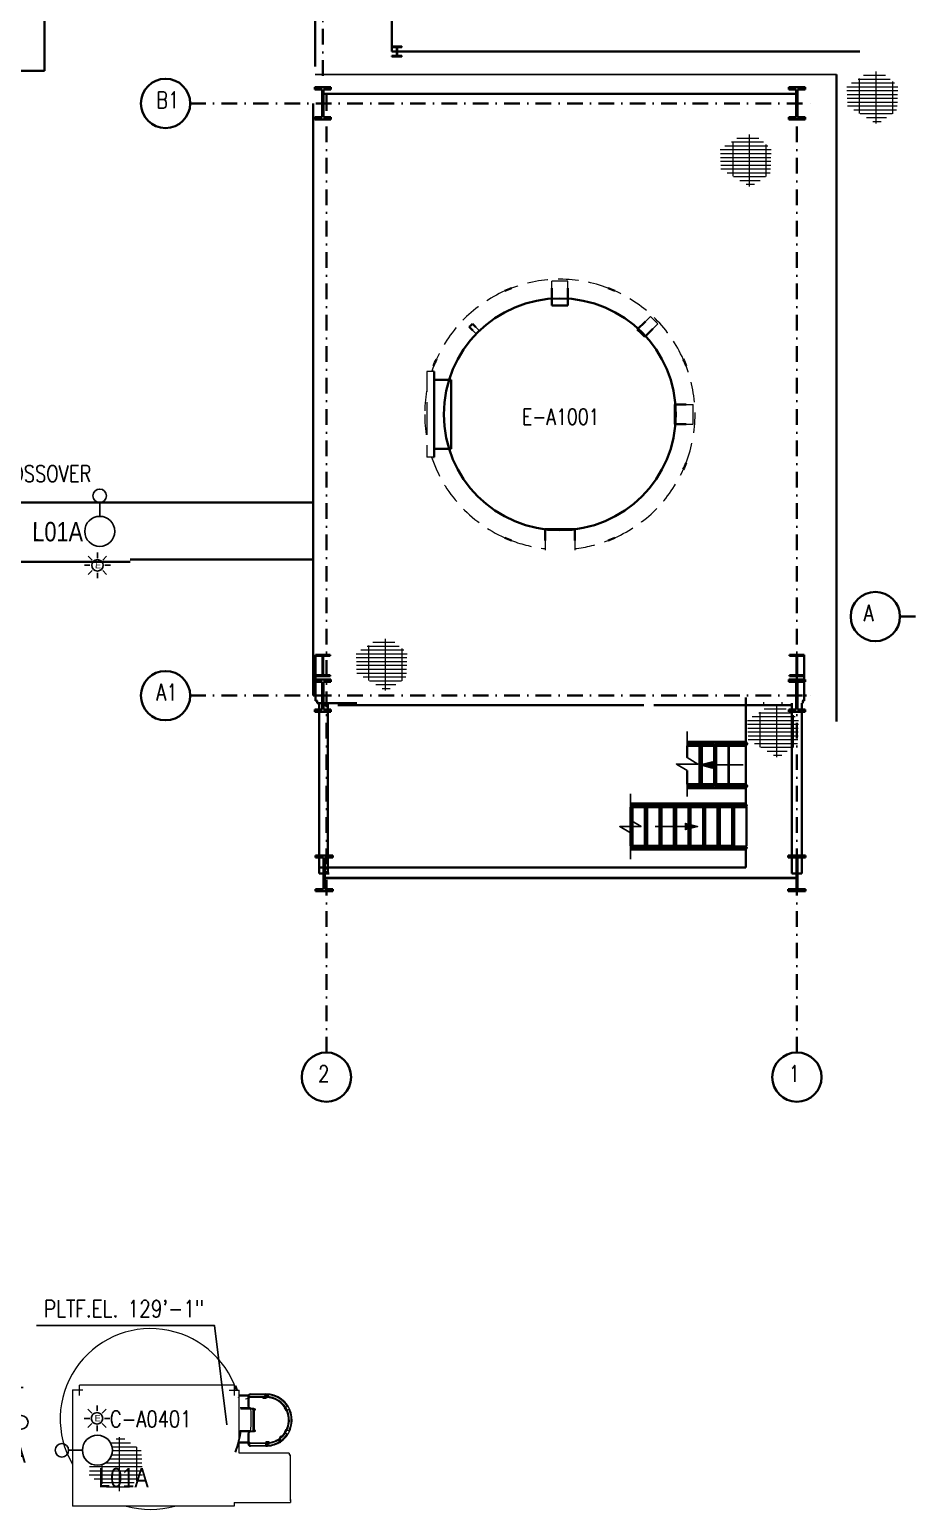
# Model space of a CAD drawing. Header units: inches. Extents: x 3135 to 9031, y -914 to 4011.
# Drawn here: x 6230 to 6917, y 1707 to 2862 of the extents above; entities that cross this region are included whole.
import ezdxf
from ezdxf.enums import TextEntityAlignment as Align

# ---------------------------------------------------------------- set-up
doc = ezdxf.new("R2010")
doc.units = ezdxf.units.IN
doc.header["$MEASUREMENT"] = 0
doc.linetypes.add('DASHDOT2', pattern=[12.700025, 6.350013, -3.175006, 0, -3.175006])
doc.linetypes.add('HIDDEN2', pattern=[0.1875, 0.125, -0.0625])
for name, color, linetype in [('Default', 7, 'Continuous'), ('E-LIGHTING', 41, 'Continuous'), ('TF_P_Equipment', 7, 'Continuous'), ('TF_P_Ladder', 7, 'Continuous'), ('TF_P_Stairs', 7, 'Continuous'), ('TF_P_Steel', 7, 'Continuous'), ('TF_S_GRATING', 7, 'Continuous')]:
    doc.layers.add(name, color=color, linetype=linetype)
doc.styles.add('Arial', font='arial.ttf')
doc.styles.add('ROMANS', font='romans.shx')

# ---------------------------------------------------------------- blocks, each defined once
blk = doc.blocks.new('TF_P_ELP_GRATING', base_point=(2.146, 13.23))
at = {"layer": 'TF_S_GRATING', "color": 8, "linetype": 'Continuous', "lineweight": 18}
for p, q in [((2.426, 13.377), (1.882, 13.377)), ((2.37, 13.425), (1.964, 13.425)), ((1.98, 13.435), (1.98, 12.994)), ((2.313, 13.474), (2.034, 13.474)), ((2.19, 13.523), (2.19, 12.866)), ((2.4, 13.399), (2.4, 12.99)), ((2.469, 13.328), (1.822, 13.328)), ((2.467, 13.279), (1.824, 13.279)), ((2.465, 13.23), (1.826, 13.23)), ((2.463, 13.182), (1.828, 13.182)), ((2.462, 13.133), (1.83, 13.133)), ((2.46, 13.084), (1.832, 13.084)), ((2.453, 13.035), (1.912, 13.035)), ((2.396, 12.987), (1.992, 12.987)), ((2.326, 12.938), (2.072, 12.938)), ((2.256, 12.889), (2.152, 12.889))]:
    blk.add_line(p, q, dxfattribs=at)
blk = doc.blocks.new('A$Cdd380a1b')
h = blk.add_hatch(color=8)
h.dxf.hatch_style = 1
h.paths.add_polyline_path([(-49.5012, -17.4284), (-49.5747, -17.4284), (-49.5012, -17.4471)])
h.paths.add_polyline_path([(-49.5012, -17.4097), (-49.5747, -17.4284), (-49.5012, -17.4284)])
h = blk.add_hatch(color=8)
h.dxf.hatch_style = 1
h.paths.add_polyline_path([(-49.6666, -17.8034), (-49.593, -17.8034), (-49.6666, -17.8221)])
h.paths.add_polyline_path([(-49.6666, -17.7847), (-49.593, -17.8034), (-49.6666, -17.8034)])
at = {"color": 8}
for points in [[(-51.9213, -13.22), (-48.7473, -13.22)], [(-49.6564, -17.2246), (-49.6564, -17.3837), (-49.5913, -17.423), (-49.6564, -17.423)], [(-49.6564, -17.6215), (-49.6564, -17.4624), (-49.7214, -17.423), (-49.6564, -17.423)], [(-49.3157, -17.4284), (-49.5747, -17.4284), (-49.5012, -17.4097), (-49.5012, -17.4284)], [(-49.3157, -17.4284), (-49.5747, -17.4284), (-49.5012, -17.4471), (-49.5012, -17.4284)], [(-50.0019, -17.6049), (-50.0019, -17.7641), (-49.9369, -17.8034), (-50.0019, -17.8034)], [(-50.0019, -18.0019), (-50.0019, -17.8427), (-50.0669, -17.8034), (-50.0019, -17.8034)], [(-49.852, -17.8034), (-49.593, -17.8034), (-49.6666, -17.7847), (-49.6666, -17.8034)], [(-49.852, -17.8034), (-49.593, -17.8034), (-49.6666, -17.8221), (-49.6666, -17.8034)]]:
    blk.add_lwpolyline(points, dxfattribs=at)
at = {"layer": 'Default', "color": 8, "linetype": 'Continuous', "lineweight": 35}
for centre in [(-52.8333, -13.3967), (-48.5101, -16.5239), (-52.8333, -17.006), (-51.8537, -19.3305), (-48.9878, -19.3305)]:
    blk.add_circle(centre, 0.15, dxfattribs=at)
at = {"layer": 'TF_P_Equipment', "color": 8, "linetype": 'HIDDEN2', "lineweight": 18}
for p, q in [((-50.4317, -14.4795), (-50.4796, -14.4795)), ((-50.4796, -14.5227), (-50.4796, -14.4795)), ((-50.3837, -14.4795), (-50.4317, -14.4795)), ((-50.3837, -14.5227), (-50.3837, -14.4795)), ((-49.9109, -14.7249), (-49.8803, -14.6944)), ((-49.8574, -14.7173), (-49.8803, -14.6944)), ((-50.962, -14.7799), (-50.9407, -14.8012)), ((-50.9433, -14.7613), (-50.9221, -14.7825)), ((-49.865, -14.7708), (-49.8345, -14.7403)), ((-49.8345, -14.7403), (-49.8574, -14.7173)), ((-51.2419, -15.0303), (-51.2419, -15.2916)), ((-51.2005, -15.0303), (-51.2419, -15.0303)), ((-49.6628, -15.2314), (-49.6196, -15.2314)), ((-49.6196, -15.2916), (-49.6196, -15.2314)), ((-51.2419, -15.2916), (-51.2419, -15.5528)), ((-49.6196, -15.3517), (-49.6196, -15.2916)), ((-49.6628, -15.3517), (-49.6196, -15.3517)), ((-51.2005, -15.5528), (-51.2419, -15.5528)), ((-50.5219, -16.0604), (-50.5219, -16.1187)), ((-50.3414, -16.0604), (-50.3414, -16.1187))]:
    blk.add_line(p, q, dxfattribs=at)
at = {"layer": 'TF_P_Equipment', "color": 8, "linetype": 'Continuous', "lineweight": 35}
for p, q in [((-50.4796, -14.6275), (-50.4796, -14.5227)), ((-50.3837, -14.6275), (-50.3837, -14.5227)), ((-50.4317, -14.6275), (-50.4796, -14.6275)), ((-50.3837, -14.6275), (-50.4317, -14.6275)), ((-50.974, -14.7492), (-50.9833, -14.7585)), ((-50.9833, -14.7585), (-50.962, -14.7799)), ((-50.9647, -14.7399), (-50.974, -14.7492)), ((-50.9647, -14.7399), (-50.9433, -14.7613)), ((-49.9601, -14.7742), (-49.9109, -14.7249)), ((-49.9372, -14.7971), (-49.9601, -14.7742)), ((-49.9142, -14.82), (-49.865, -14.7708)), ((-49.9142, -14.82), (-49.9372, -14.7971)), ((-51.1968, -15.0303), (-51.2005, -15.0303)), ((-51.1968, -15.0303), (-51.1968, -15.2916)), ((-51.0939, -15.081), (-51.1968, -15.081)), ((-51.0939, -15.081), (-51.0939, -15.2916)), ((-49.7323, -15.2916), (-49.7323, -15.2314)), ((-49.7323, -15.2314), (-49.6628, -15.2314)), ((-51.1968, -15.2916), (-51.1968, -15.5528)), ((-51.0939, -15.2916), (-51.0939, -15.5021)), ((-49.7323, -15.3517), (-49.7323, -15.2916)), ((-49.7323, -15.3517), (-49.6628, -15.3517)), ((-51.0939, -15.5021), (-51.1968, -15.5021)), ((-51.1968, -15.5528), (-51.2005, -15.5528)), ((-50.5219, -15.9909), (-50.5219, -16.0604)), ((-50.5219, -15.9909), (-50.4317, -15.9909)), ((-50.4317, -15.9909), (-50.3414, -15.9909)), ((-50.3414, -15.9909), (-50.3414, -16.0604))]:
    blk.add_line(p, q, dxfattribs=at)
at = {"layer": 'TF_P_Equipment', "color": 8, "linetype": 'ByBlock', "lineweight": 0}
for p, q in [((-52.4084, -21.2167), (-52.4038, -21.215)), ((-52.4038, -21.215), (-52.4084, -21.2167)), ((-52.3891, -21.284), (-52.3891, -21.2808)), ((-52.3891, -21.284), (-52.3891, -21.2808)), ((-52.3285, -21.2687), (-52.3871, -21.2687)), ((-52.3285, -21.2687), (-52.3871, -21.2687)), ((-52.3274, -21.2736), (-52.3859, -21.2736)), ((-52.3859, -21.2736), (-52.3274, -21.2736)), ((-52.378, -21.3439), (-52.3387, -21.3439)), ((-52.3387, -21.3439), (-52.3298, -21.3439)), ((-52.3298, -21.3439), (-52.3246, -21.3439)), ((-52.3246, -21.3439), (-52.3151, -21.3439)), ((-52.3891, -21.5477), (-52.3891, -21.5445)), ((-52.3891, -21.5477), (-52.3891, -21.5445)), ((-52.378, -21.4845), (-52.3387, -21.4845)), ((-52.3387, -21.4845), (-52.3151, -21.4845)), ((-52.4038, -21.6135), (-52.4084, -21.6118)), ((-52.4084, -21.6118), (-52.4038, -21.6135)), ((-52.3285, -21.5597), (-52.3871, -21.5597)), ((-52.3871, -21.5597), (-52.3285, -21.5597)), ((-52.3274, -21.5549), (-52.3859, -21.5549)), ((-52.3274, -21.5549), (-52.3859, -21.5549)), ((-52.3274, -21.5549), (-52.3859, -21.5549)), ((-52.3274, -21.5549), (-52.3859, -21.5549))]:
    blk.add_line(p, q, dxfattribs=at)
at = {"layer": 'TF_P_Equipment', "color": 8, "linetype": 'Continuous', "lineweight": 35}
blk.add_circle((-50.4317, -15.2916), 0.7068, dxfattribs=at)
at = {"layer": 'TF_P_Equipment', "color": 8, "linetype": 'HIDDEN2', "lineweight": 18}
for start, end in [(69.03406, 110.96594), (69.03406, 110.96594), (114.03892, 155.96108), (114.03892, 155.96108), (24.03892, 65.96108), (24.03892, 65.96108), (159.03349, 161.50044), (159.03349, 161.50044), (339.03286, 20.96714), (339.03286, 20.96714), (169.74278, 180), (169.74278, 180), (180, 190.25722), (180, 190.25722), (198.49959, 245.96108), (198.49959, 245.96108), (294.03892, 335.96108), (294.03892, 335.96108), (249.03295, 263.70837), (249.03295, 263.70837), (276.29163, 290.96705), (276.29163, 290.96705)]:
    blk.add_arc((-50.4317, -15.2916), 0.8234, start, end, dxfattribs=at)
at = {"layer": 'TF_P_Equipment', "color": 8, "linetype": 'Continuous', "lineweight": 35}
for start, end in [(110.96594, 114.03892), (110.96594, 114.03892), (65.96108, 69.03406), (65.96108, 69.03406), (155.96108, 159.03349), (155.96108, 159.03349), (20.96714, 24.03892), (20.96714, 24.03892), (335.96108, 339.03286), (335.96108, 339.03286), (245.96108, 249.03295), (245.96108, 249.03295), (290.96705, 294.03892), (290.96705, 294.03892)]:
    blk.add_arc((-50.4317, -15.2916), 0.8234, start, end, dxfattribs=at)
at = {"layer": 'TF_P_Equipment', "color": 8, "linetype": 'ByBlock', "lineweight": 0}
for centre, radius, start, end in [((-52.9243, -21.4142), 0.5508, 18.55246, 210.08774), ((-52.9243, -21.4142), 0.5508, 18.55246, 210.08774), ((-52.9512, -21.4142), 0.5776, 17.661, 20), ((-52.9512, -21.4142), 0.5825, 17.50815, 20), ((-52.9243, -21.4142), 0.6133, 12.73714, 13.75617), ((-52.9243, -21.4142), 0.6133, 12.73714, 13.75617), ((-52.9243, -21.4142), 0.6133, 12.52019, 12.73714), ((-52.9243, -21.4142), 0.6133, 12.52019, 12.73714), ((-52.9243, -21.4142), 0.6133, 11.9834, 12.52019), ((-52.9243, -21.4142), 0.6133, 11.9834, 12.52019), ((-52.9243, -21.4142), 0.6133, 353.10323, 5.68316), ((-52.9243, -21.4142), 0.6133, 5.68316, 6.12343), ((-52.9243, -21.4142), 0.6133, 5.68316, 6.12343), ((-52.9512, -21.4142), 0.5776, 340, 353.00861), ((-52.9512, -21.4142), 0.5825, 340, 353.0675), ((-52.9243, -21.4142), 0.6133, 345.49529, 347.26952), ((-52.9243, -21.4142), 0.6133, 345.49529, 347.26952), ((-52.9243, -21.4142), 0.6133, 352.66186, 353.10323), ((-52.9243, -21.4142), 0.6133, 352.66186, 353.10323), ((-52.9243, -21.4142), 0.5508, 254.38757, 285.61243), ((-52.9243, -21.4142), 0.5508, 254.38757, 285.61243)]:
    blk.add_arc(centre, radius, start, end, dxfattribs=at)
at = {"layer": 'TF_P_Ladder', "color": 8, "linetype": 'ByBlock', "lineweight": 0}
for p, q in [((-52.3308, -21.2926), (-52.3308, -21.2762)), ((-52.3261, -21.2762), (-52.3261, -21.2817)), ((-52.316, -21.2613), (-52.2222, -21.2613)), ((-52.2222, -21.266), (-52.316, -21.266)), ((-52.316, -21.2777), (-52.2222, -21.2777)), ((-52.2222, -21.2824), (-52.316, -21.2824)), ((-52.2413, -21.2827), (-52.2413, -21.2874)), ((-52.2217, -21.2827), (-52.2413, -21.2827)), ((-52.2412, -21.2827), (-52.2408, -21.2824)), ((-52.2345, -21.2777), (-52.2249, -21.2707)), ((-52.2054, -21.2707), (-52.2249, -21.2707)), ((-52.2217, -21.2827), (-52.2213, -21.2824)), ((-52.2217, -21.2874), (-52.2153, -21.2827)), ((-52.2217, -21.2874), (-52.2217, -21.2827)), ((-52.2152, -21.2779), (-52.2054, -21.2707)), ((-52.2094, -21.2783), (-52.2054, -21.2754)), ((-52.2054, -21.2754), (-52.2054, -21.2707)), ((-52.3749, -21.3488), (-52.3749, -21.3535)), ((-52.3268, -21.3488), (-52.3749, -21.3488)), ((-52.316, -21.3535), (-52.3749, -21.3535)), ((-52.3308, -21.3387), (-52.3308, -21.2926)), ((-52.3261, -21.2926), (-52.3261, -21.3387)), ((-52.316, -21.3488), (-52.2949, -21.3488)), ((-52.3046, -21.3535), (-52.316, -21.3535)), ((-52.3046, -21.3535), (-52.3046, -21.3582)), ((-52.2851, -21.3535), (-52.3046, -21.3535)), ((-52.3046, -21.3582), (-52.2851, -21.3582)), ((-52.2988, -21.4832), (-52.2988, -21.3582)), ((-52.2949, -21.3488), (-52.2949, -21.3535)), ((-52.2949, -21.3519), (-52.291, -21.3519)), ((-52.291, -21.3535), (-52.291, -21.3519)), ((-52.291, -21.4832), (-52.291, -21.3582)), ((-52.2851, -21.3582), (-52.2851, -21.3535)), ((-52.2413, -21.2874), (-52.2217, -21.2874)), ((-52.1073, -21.3431), (-52.1114, -21.3454)), ((-52.1114, -21.3454), (-52.1016, -21.3623)), ((-52.1114, -21.3454), (-52.1075, -21.3521)), ((-52.1114, -21.3454), (-52.1114, -21.3454)), ((-52.1081, -21.3435), (-52.1092, -21.3441)), ((-52.0976, -21.36), (-52.1073, -21.3431)), ((-52.1031, -21.3416), (-52.0911, -21.3375)), ((-52.1016, -21.3623), (-52.0976, -21.36)), ((-52.1016, -21.3623), (-52.098, -21.3611)), ((-52.1016, -21.3623), (-52.0998, -21.3613)), ((-52.1016, -21.3623), (-52.1016, -21.3623)), ((-52.0934, -21.3586), (-52.0813, -21.3544)), ((-52.093, -21.3594), (-52.0844, -21.3565)), ((-52.0844, -21.3565), (-52.0821, -21.3551)), ((-52.3046, -21.4879), (-52.3749, -21.4879)), ((-52.3749, -21.4879), (-52.3749, -21.4926)), ((-52.2949, -21.4926), (-52.3749, -21.4926)), ((-52.3308, -21.5488), (-52.3308, -21.5027)), ((-52.3308, -21.5652), (-52.3308, -21.5488)), ((-52.3261, -21.5027), (-52.3261, -21.5488)), ((-52.3046, -21.4832), (-52.3046, -21.4879)), ((-52.2851, -21.4832), (-52.3046, -21.4832)), ((-52.3046, -21.4879), (-52.2851, -21.4879)), ((-52.2987, -21.4894), (-52.2976, -21.4894)), ((-52.2976, -21.4894), (-52.291, -21.4894)), ((-52.2949, -21.4894), (-52.2949, -21.4926)), ((-52.291, -21.4894), (-52.291, -21.4879)), ((-52.2851, -21.4879), (-52.2851, -21.4832)), ((-52.1406, -21.5597), (-52.1406, -21.5366)), ((-52.136, -21.5366), (-52.136, -21.5597)), ((-52.1016, -21.479), (-52.1114, -21.4959)), ((-52.1114, -21.4959), (-52.1073, -21.4983)), ((-52.1114, -21.496), (-52.1114, -21.496)), ((-52.1114, -21.496), (-52.1096, -21.497)), ((-52.1073, -21.4983), (-52.0976, -21.4814)), ((-52.1016, -21.479), (-52.1058, -21.4863)), ((-52.1031, -21.4997), (-52.091, -21.5038)), ((-52.1016, -21.479), (-52.1016, -21.479)), ((-52.1016, -21.479), (-52.0975, -21.4804)), ((-52.0976, -21.4814), (-52.1016, -21.479)), ((-52.1016, -21.479), (-52.1016, -21.479)), ((-52.0979, -21.4812), (-52.0994, -21.4803)), ((-52.0934, -21.4828), (-52.0813, -21.4869)), ((-52.093, -21.482), (-52.0845, -21.4849)), ((-52.0821, -21.4862), (-52.0845, -21.4849)), ((-52.3261, -21.5596), (-52.3261, -21.5652)), ((-52.316, -21.559), (-52.2222, -21.559)), ((-52.2222, -21.5637), (-52.316, -21.5637)), ((-52.316, -21.5754), (-52.2222, -21.5754)), ((-52.2222, -21.5801), (-52.316, -21.5801)), ((-52.2236, -21.5637), (-52.2249, -21.5707)), ((-52.2245, -21.5637), (-52.2249, -21.566)), ((-52.2249, -21.566), (-52.2249, -21.5707)), ((-52.2249, -21.5707), (-52.2054, -21.5707)), ((-52.2227, -21.554), (-52.2236, -21.559)), ((-52.2227, -21.5587), (-52.2228, -21.559)), ((-52.2032, -21.554), (-52.2227, -21.554)), ((-52.2227, -21.554), (-52.2227, -21.5587)), ((-52.2192, -21.554), (-52.2227, -21.554)), ((-52.2227, -21.554), (-52.2227, -21.554)), ((-52.2227, -21.5587), (-52.2032, -21.5587)), ((-52.2039, -21.5625), (-52.2054, -21.5707)), ((-52.2032, -21.5587), (-52.2032, -21.554)), ((-52.136, -21.5597), (-52.1406, -21.5597))]:
    blk.add_line(p, q, dxfattribs=at)
for centre, radius, start, end in [((-52.316, -21.2762), 0.0148, 90, 180), ((-52.316, -21.2926), 0.0148, 90, 180), ((-52.316, -21.2762), 0.0102, 90, 180), ((-52.316, -21.2926), 0.0102, 90, 180), ((-52.2222, -21.4207), 0.1594, 302.76394, 90), ((-52.2222, -21.4207), 0.1547, 32.4286, 90), ((-52.2222, -21.4207), 0.143, 315, 90), ((-52.2237, -21.4222), 0.1398, 317.21125, 89.39764), ((-52.316, -21.3387), 0.0148, 180, 270), ((-52.316, -21.3387), 0.0102, 180, 270), ((-52.2222, -21.4207), 0.1547, 334.85738, 25.14424), ((-52.2222, -21.4207), 0.1383, 334.04968, 0), ((-52.316, -21.5027), 0.0148, 136.82645, 180), ((-52.316, -21.5488), 0.0148, 180, 270), ((-52.316, -21.5027), 0.0102, 90, 180), ((-52.316, -21.5488), 0.0102, 180, 270), ((-52.2222, -21.4207), 0.1383, 270, 306.43928), ((-52.2222, -21.4207), 0.143, 270, 304.78473), ((-52.2222, -21.4207), 0.1547, 270, 301.82155), ((-52.1211, -21.5366), 0.0195, 90, 180), ((-52.2222, -21.4207), 0.1547, 303.8885, 327.57191), ((-52.1211, -21.5366), 0.0148, 90, 180), ((-52.2222, -21.4207), 0.143, 307.17478, 315), ((-52.2222, -21.4207), 0.1383, 315.7355, 325.95032), ((-52.316, -21.5652), 0.0148, 180, 270), ((-52.316, -21.5652), 0.0102, 180, 270), ((-52.2222, -21.4207), 0.1594, 270, 300.78162)]:
    blk.add_arc(centre, radius, start, end, dxfattribs=at)
at = {"layer": 'TF_P_Stairs', "color": 8, "linetype": 'Continuous', "lineweight": 35}
for p, q in [((-49.6582, -17.2875), (-49.2984, -17.2875)), ((-49.6582, -17.2919), (-49.2984, -17.2919)), ((-49.4931, -17.3056), (-49.6582, -17.3056)), ((-49.2984, -17.3068), (-49.6582, -17.3068)), ((-49.6582, -17.3112), (-49.6564, -17.3112)), ((-49.581, -17.3112), (-49.6564, -17.3112)), ((-49.6564, -17.3837), (-49.6564, -17.3112)), ((-49.581, -17.3112), (-49.5679, -17.3112)), ((-49.581, -17.5456), (-49.581, -17.3112)), ((-49.5735, -17.5456), (-49.5735, -17.3112)), ((-49.4926, -17.3112), (-49.5679, -17.3112)), ((-49.5679, -17.5456), (-49.5679, -17.3112)), ((-49.4926, -17.3112), (-49.4795, -17.3112)), ((-49.4926, -17.5456), (-49.4926, -17.3112)), ((-49.2984, -17.3056), (-49.4892, -17.3056)), ((-49.4876, -17.5456), (-49.4876, -17.3112)), ((-49.4795, -17.5456), (-49.4795, -17.3112)), ((-49.4041, -17.3112), (-49.4795, -17.3112)), ((-49.4041, -17.5456), (-49.4041, -17.3112)), ((-49.4016, -17.5456), (-49.4016, -17.3112)), ((-49.6564, -17.5456), (-49.6564, -17.4628)), ((-49.6582, -17.5456), (-49.6564, -17.5456)), ((-49.6582, -17.55), (-49.2984, -17.55)), ((-49.4931, -17.5637), (-49.6582, -17.5637)), ((-49.2984, -17.5648), (-49.6582, -17.5648)), ((-49.6582, -17.5692), (-49.2984, -17.5692)), ((-49.581, -17.5456), (-49.6564, -17.5456)), ((-49.581, -17.5456), (-49.5679, -17.5456)), ((-49.4926, -17.5456), (-49.5679, -17.5456)), ((-49.4926, -17.5456), (-49.4795, -17.5456)), ((-49.2984, -17.5637), (-49.4892, -17.5637)), ((-49.4041, -17.5456), (-49.4795, -17.5456)), ((-49.42, -17.5692), (-49.42, -17.5648)), ((-49.42, -17.5692), (-49.4186, -17.5692)), ((-49.4016, -17.5456), (-49.4041, -17.5456)), ((-49.2984, -17.6625), (-50.0019, -17.6625)), ((-50.0019, -17.6669), (-49.2984, -17.6669)), ((-50.0019, -17.6681), (-49.9038, -17.6681)), ((-49.8998, -17.6681), (-49.6384, -17.6681)), ((-49.6345, -17.6681), (-49.3731, -17.6681)), ((-49.3691, -17.6681), (-49.3024, -17.6681)), ((-49.2984, -17.6818), (-50.0019, -17.6818)), ((-49.9888, -17.6862), (-50.0019, -17.6862)), ((-50.0019, -17.6862), (-50.0019, -17.9206)), ((-49.9888, -17.6862), (-49.9888, -17.9206)), ((-49.9888, -17.6862), (-49.9135, -17.6862)), ((-49.9004, -17.6862), (-49.9135, -17.6862)), ((-49.9135, -17.6862), (-49.9135, -17.9206)), ((-49.9004, -17.6862), (-49.825, -17.6862)), ((-49.9004, -17.6862), (-49.9004, -17.9206)), ((-49.8119, -17.6862), (-49.825, -17.6862)), ((-49.825, -17.6862), (-49.825, -17.9206)), ((-49.8119, -17.6862), (-49.7366, -17.6862)), ((-49.8119, -17.6862), (-49.8119, -17.9206)), ((-49.7235, -17.6862), (-49.7366, -17.6862)), ((-49.7366, -17.6862), (-49.7366, -17.9206)), ((-49.7235, -17.6862), (-49.7235, -17.9206)), ((-49.7235, -17.6862), (-49.6481, -17.6862)), ((-49.635, -17.6862), (-49.6481, -17.6862)), ((-49.6481, -17.6862), (-49.6481, -17.9206)), ((-49.6356, -17.6862), (-49.6356, -17.9206)), ((-49.635, -17.6862), (-49.635, -17.9206)), ((-49.635, -17.6862), (-49.5597, -17.6862)), ((-49.5466, -17.6862), (-49.5597, -17.6862)), ((-49.5597, -17.6862), (-49.5597, -17.9206)), ((-49.5496, -17.6862), (-49.5496, -17.9206)), ((-49.5466, -17.6862), (-49.4712, -17.6862)), ((-49.5466, -17.6862), (-49.5466, -17.9206)), ((-49.4581, -17.6862), (-49.4712, -17.6862)), ((-49.4712, -17.6862), (-49.4712, -17.9206)), ((-49.4637, -17.6862), (-49.4637, -17.9206)), ((-49.4581, -17.6862), (-49.4581, -17.9206)), ((-49.4581, -17.6862), (-49.3828, -17.6862)), ((-49.3697, -17.6862), (-49.3828, -17.6862)), ((-49.3828, -17.6862), (-49.3828, -17.9206)), ((-49.3777, -17.6862), (-49.3777, -17.9206)), ((-49.3697, -17.6862), (-49.3697, -17.9206)), ((-49.3697, -17.6862), (-49.2943, -17.6862)), ((-49.2984, -17.6818), (-49.2984, -17.6818)), ((-49.2984, -17.6862), (-49.2984, -17.6818)), ((-49.2943, -17.6862), (-49.2943, -17.9206)), ((-49.9888, -17.9206), (-50.0019, -17.9206)), ((-50.0019, -17.925), (-49.2984, -17.925)), ((-50.0019, -17.9261), (-49.9038, -17.9261)), ((-49.2984, -17.9398), (-50.0019, -17.9398)), ((-49.2984, -17.9442), (-50.0019, -17.9442)), ((-49.9888, -17.9206), (-49.9135, -17.9206)), ((-49.9004, -17.9206), (-49.9135, -17.9206)), ((-49.9004, -17.9206), (-49.825, -17.9206)), ((-49.8998, -17.9261), (-49.6384, -17.9261)), ((-49.8119, -17.9206), (-49.825, -17.9206)), ((-49.8119, -17.9206), (-49.7366, -17.9206)), ((-49.7235, -17.9206), (-49.7366, -17.9206)), ((-49.7235, -17.9206), (-49.6481, -17.9206)), ((-49.635, -17.9206), (-49.6481, -17.9206)), ((-49.635, -17.9206), (-49.5597, -17.9206)), ((-49.6345, -17.9261), (-49.3731, -17.9261)), ((-49.5466, -17.9206), (-49.5597, -17.9206)), ((-49.5466, -17.9206), (-49.4712, -17.9206)), ((-49.4581, -17.9206), (-49.4712, -17.9206)), ((-49.4581, -17.9206), (-49.3828, -17.9206)), ((-49.3697, -17.9206), (-49.3828, -17.9206)), ((-49.3691, -17.9261), (-49.3024, -17.9261)), ((-49.2984, -17.925), (-49.2984, -17.9206)), ((-49.2984, -17.9206), (-49.2984, -17.925)), ((-49.2984, -17.9206), (-49.2943, -17.9206)), ((-49.2984, -17.9206), (-49.2984, -17.925)), ((-49.2984, -17.9398), (-49.2984, -17.9398)), ((-49.2984, -17.9442), (-49.2984, -17.9398)), ((-49.2984, -17.9398), (-49.2984, -17.9442))]:
    blk.add_line(p, q, dxfattribs=at)
for centre, major_axis, start_param, end_param in [((-49.2984, -17.2994), (0, 0.00742), 3.141593, 6.283185), ((-49.2984, -17.5574), (0, 0.00742), 3.141593, 6.283185), ((-49.2984, -17.6744), (0, -0.00742), 5.723399, 9.424778), ((-49.2984, -17.6744), (0, 0.00742), 0, 0.559787), ((-49.2984, -17.9324), (0, 0.00742), 0, 0.559787), ((-49.2984, -17.9324), (0, 0.00742), 2.581806, 6.283185)]:
    blk.add_ellipse(centre, major_axis=major_axis, ratio=0.642788, start_param=start_param, end_param=end_param, dxfattribs=at)
for centre in [(-49.2984, -17.6744), (-49.2984, -17.9324)]:
    blk.add_ellipse(centre, major_axis=(0, 0.00629), ratio=0.642788, dxfattribs=at)
for points, degree, knots in [([(-49.2984, -17.3068), (-49.2984, -17.3112), (-49.4199, -17.3112)], 1, [0.7266914, 0.7266914, 0.75, 0.8749684, 0.8749684]), ([(-49.4169, -17.2875), (-49.4147, -17.2875), (-49.4147, -17.2919)], 1, [0.07207118, 0.07207118, 0.125, 0.15496394, 0.15496394]), ([(-49.3037, -17.2875), (-49.2984, -17.2875), (-49.2984, -17.2919)], 1, [0.5007251, 0.5007251, 0.625, 0.6483086, 0.6483086]), ([(-49.2984, -17.2919), (-49.2967, -17.2919), (-49.295, -17.2926), (-49.2938, -17.2935), (-49.2933, -17.2939), (-49.2929, -17.2944), (-49.2926, -17.2948), (-49.2923, -17.2952), (-49.2921, -17.2955), (-49.2919, -17.2959), (-49.2917, -17.2962), (-49.2916, -17.2965), (-49.2914, -17.2969), (-49.2913, -17.2973), (-49.2911, -17.2979), (-49.2911, -17.2984), (-49.291, -17.2988), (-49.291, -17.2991), (-49.291, -17.2995), (-49.291, -17.2998), (-49.2911, -17.3002), (-49.2911, -17.3005), (-49.2912, -17.3009), (-49.2913, -17.3013), (-49.2914, -17.3016), (-49.2915, -17.3021), (-49.2917, -17.3025), (-49.2919, -17.303), (-49.2923, -17.3036), (-49.2927, -17.3041), (-49.2932, -17.3046), (-49.294, -17.3054), (-49.2949, -17.306), (-49.2959, -17.3063), (-49.2967, -17.3066), (-49.2976, -17.3068), (-49.2984, -17.3068)], 3, [0.5, 0.5, 0.5, 0.5, 0.6, 0.6, 0.6, 0.641966, 0.641966, 0.641966, 0.6748614, 0.6748614, 0.6748614, 0.700042, 0.700042, 0.700042, 0.7359414, 0.7359414, 0.7359414, 0.7592914, 0.7592914, 0.7592914, 0.7801395, 0.7801395, 0.7801395, 0.8026533, 0.8026533, 0.8026533, 0.8309393, 0.8309393, 0.8309393, 0.8716277, 0.8716277, 0.8716277, 0.9373461, 0.9373461, 0.9373461, 1, 1, 1, 1]), ([(-49.2951, -17.3047), (-49.2951, -17.3047), (-49.295, -17.3046), (-49.2949, -17.3046), (-49.2944, -17.3042), (-49.294, -17.3038), (-49.2936, -17.3033), (-49.2933, -17.303), (-49.2931, -17.3027), (-49.2929, -17.3023), (-49.2928, -17.3021), (-49.2926, -17.3018), (-49.2925, -17.3016), (-49.2924, -17.3011), (-49.2923, -17.3007), (-49.2922, -17.3003), (-49.2922, -17.3), (-49.2921, -17.2997), (-49.2921, -17.2994), (-49.2921, -17.2991), (-49.2922, -17.2988), (-49.2922, -17.2985), (-49.2922, -17.2982), (-49.2923, -17.2979), (-49.2924, -17.2977), (-49.2925, -17.2973), (-49.2926, -17.297), (-49.2928, -17.2966), (-49.293, -17.2962), (-49.2933, -17.2957), (-49.2936, -17.2953), (-49.294, -17.2948), (-49.2945, -17.2944), (-49.2951, -17.294)], 3, [0.0939522, 0.0939522, 0.0939522, 0.0939522, 0.1, 0.1, 0.1, 0.1427815, 0.1427815, 0.1427815, 0.1708618, 0.1708618, 0.1708618, 0.1907371, 0.1907371, 0.1907371, 0.2214452, 0.2214452, 0.2214452, 0.243705, 0.243705, 0.243705, 0.2646154, 0.2646154, 0.2646154, 0.2880812, 0.2880812, 0.2880812, 0.318716, 0.318716, 0.318716, 0.3649874, 0.3649874, 0.3649874, 0.4179765, 0.4179765, 0.4179765, 0.4179765]), ([(-49.2984, -17.55), (-49.2984, -17.5456), (-49.42, -17.5456), (-49.42, -17.55)], 1, [0.7266914, 0.7266914, 0.75, 0.875, 0.8983086, 0.8983086]), ([(-49.4147, -17.5648), (-49.4147, -17.5692), (-49.4186, -17.5692)], 1, [0.8450361, 0.8450361, 0.875, 0.9685686, 0.9685686]), ([(-49.3037, -17.5692), (-49.3037, -17.5692), (-49.3037, -17.5648)], 1, [0.49927493, 0.49927493, 0.5, 0.52996394, 0.52996394]), ([(-49.3037, -17.5692), (-49.2984, -17.5692), (-49.2984, -17.5648)], 1, [0.5007251, 0.5007251, 0.625, 0.6483086, 0.6483086]), ([(-49.2984, -17.55), (-49.2967, -17.55), (-49.295, -17.5506), (-49.2938, -17.5516), (-49.2933, -17.552), (-49.2929, -17.5524), (-49.2926, -17.5529), (-49.2923, -17.5532), (-49.2921, -17.5536), (-49.2919, -17.554), (-49.2917, -17.5543), (-49.2916, -17.5546), (-49.2914, -17.5549), (-49.2913, -17.5554), (-49.2911, -17.5559), (-49.2911, -17.5565), (-49.291, -17.5568), (-49.291, -17.5572), (-49.291, -17.5576), (-49.291, -17.5579), (-49.2911, -17.5582), (-49.2911, -17.5586), (-49.2912, -17.5589), (-49.2913, -17.5593), (-49.2914, -17.5597), (-49.2915, -17.5601), (-49.2917, -17.5606), (-49.2919, -17.561), (-49.2923, -17.5616), (-49.2927, -17.5622), (-49.2932, -17.5627), (-49.294, -17.5634), (-49.2949, -17.564), (-49.2959, -17.5644), (-49.2967, -17.5647), (-49.2976, -17.5648), (-49.2984, -17.5648)], 3, [0.5, 0.5, 0.5, 0.5, 0.6, 0.6, 0.6, 0.641966, 0.641966, 0.641966, 0.6748614, 0.6748614, 0.6748614, 0.700042, 0.700042, 0.700042, 0.7359414, 0.7359414, 0.7359414, 0.7592914, 0.7592914, 0.7592914, 0.7801395, 0.7801395, 0.7801395, 0.8026533, 0.8026533, 0.8026533, 0.8309393, 0.8309393, 0.8309393, 0.8716277, 0.8716277, 0.8716277, 0.9373461, 0.9373461, 0.9373461, 1, 1, 1, 1]), ([(-49.2951, -17.5627), (-49.2951, -17.5627), (-49.295, -17.5627), (-49.2949, -17.5626), (-49.2944, -17.5623), (-49.294, -17.5619), (-49.2936, -17.5614), (-49.2933, -17.5611), (-49.2931, -17.5607), (-49.2929, -17.5604), (-49.2928, -17.5601), (-49.2926, -17.5599), (-49.2925, -17.5596), (-49.2924, -17.5592), (-49.2923, -17.5588), (-49.2922, -17.5583), (-49.2922, -17.558), (-49.2921, -17.5577), (-49.2921, -17.5574), (-49.2921, -17.5571), (-49.2922, -17.5568), (-49.2922, -17.5566), (-49.2922, -17.5563), (-49.2923, -17.556), (-49.2924, -17.5557), (-49.2925, -17.5553), (-49.2926, -17.555), (-49.2928, -17.5547), (-49.293, -17.5542), (-49.2933, -17.5538), (-49.2936, -17.5534), (-49.294, -17.5529), (-49.2945, -17.5524), (-49.2951, -17.552)], 3, [0.0939522, 0.0939522, 0.0939522, 0.0939522, 0.1, 0.1, 0.1, 0.1427815, 0.1427815, 0.1427815, 0.1708618, 0.1708618, 0.1708618, 0.1907371, 0.1907371, 0.1907371, 0.2214452, 0.2214452, 0.2214452, 0.243705, 0.243705, 0.243705, 0.2646154, 0.2646154, 0.2646154, 0.2880812, 0.2880812, 0.2880812, 0.318716, 0.318716, 0.318716, 0.3649874, 0.3649874, 0.3649874, 0.4179765, 0.4179765, 0.4179765, 0.4179765])]:
    blk.add_open_spline(points, degree=degree, knots=knots, dxfattribs=at)
at = {"layer": 'TF_P_Steel', "color": 8, "linetype": 'Continuous', "lineweight": 35}
for p, q in [((-53.5711, -13.1974), (-53.5711, -11.3623)), ((-51.9213, -13.1711), (-51.9213, -12.5327)), ((-51.4543, -13.0805), (-51.4543, -12.8632)), ((-51.3941, -13.05), (-51.4544, -13.05)), ((-51.4544, -13.05), (-51.4544, -13.0537)), ((-51.4544, -13.0537), (-51.4254, -13.0537)), ((-51.4254, -13.0537), (-51.4254, -13.1073)), ((-51.4231, -13.0537), (-51.3941, -13.0537)), ((-51.4231, -13.1073), (-51.4231, -13.0537)), ((-51.3941, -13.0537), (-51.3941, -13.05)), ((-51.4254, -13.1073), (-51.4544, -13.1073)), ((-51.4544, -13.1073), (-51.4544, -13.1111)), ((-51.4544, -13.1111), (-51.3941, -13.1111)), ((-51.4014, -13.0805), (-51.4543, -13.0805)), ((-50.0707, -13.0805), (-51.4242, -13.0805)), ((-51.3941, -13.1073), (-51.4231, -13.1073)), ((-51.3941, -13.1111), (-51.3941, -13.1073)), ((-50.0479, -13.0805), (-50.0936, -13.0805)), ((-50.0479, -13.0805), (-50.0936, -13.0805)), ((-48.6201, -13.0805), (-50.0707, -13.0805)), ((-48.6041, -13.0805), (-48.6498, -13.0805)), ((-53.5711, -13.1974), (-54.5945, -13.1974)), ((-48.7473, -17.1639), (-48.7473, -13.22)), ((-51.925, -13.2978), (-51.8258, -13.2978)), ((-51.925, -13.312), (-51.925, -13.2978)), ((-51.8793, -13.312), (-51.925, -13.312)), ((-51.8793, -13.4813), (-51.8793, -13.312)), ((-48.9879, -13.3384), (-51.8754, -13.3384)), ((-51.8258, -13.312), (-51.8715, -13.312)), ((-51.8715, -13.312), (-51.8715, -13.4813)), ((-51.8258, -13.2978), (-51.8258, -13.312)), ((-49.0375, -13.2978), (-48.9383, -13.2978)), ((-49.0375, -13.312), (-49.0375, -13.2978)), ((-49.0375, -13.2978), (-48.9383, -13.2978)), ((-48.9918, -13.312), (-49.0375, -13.312)), ((-48.9918, -13.312), (-49.0375, -13.312)), ((-48.9918, -13.312), (-48.9918, -13.312)), ((-48.9918, -13.4813), (-48.9918, -13.312)), ((-48.984, -13.312), (-48.984, -13.4813)), ((-48.9383, -13.312), (-48.984, -13.312)), ((-48.9383, -13.312), (-48.984, -13.312)), ((-48.984, -13.312), (-48.984, -13.312)), ((-48.9383, -13.2978), (-48.9383, -13.312)), ((-48.9383, -13.2978), (-48.9383, -13.2978)), ((-51.9337, -17.006), (-51.9337, -13.3967)), ((-51.925, -13.4813), (-51.8793, -13.4813)), ((-51.925, -13.4955), (-51.925, -13.4813)), ((-51.8258, -13.4955), (-51.925, -13.4955)), ((-51.8715, -13.4813), (-51.8258, -13.4813)), ((-51.8258, -13.4813), (-51.8258, -13.4955)), ((-49.0375, -13.4955), (-49.0375, -13.4813)), ((-49.0375, -13.4813), (-48.9918, -13.4813)), ((-48.9383, -13.4955), (-49.0375, -13.4955)), ((-48.984, -13.4813), (-48.9383, -13.4813)), ((-48.9383, -13.4813), (-48.9383, -13.4955)), ((-50.738, -14.5227), (-50.7347, -14.526)), ((-50.1286, -14.526), (-50.1253, -14.5227)), ((-51.1972, -14.9885), (-51.2005, -14.9852)), ((-49.6628, -14.9852), (-49.6661, -14.9885)), ((-49.6661, -15.5947), (-49.6628, -15.5979)), ((-53.0485, -15.8295), (-54.5774, -15.8295)), ((-51.9337, -15.8295), (-53.0485, -15.8295)), ((-50.7347, -16.0572), (-50.738, -16.0604)), ((-50.1253, -16.0604), (-50.1286, -16.0572)), ((-53.0485, -16.1904), (-54.5774, -16.1904)), ((-51.9337, -16.1769), (-53.0485, -16.1769)), ((-51.9205, -16.7632), (-51.9205, -16.7567)), ((-51.9205, -16.7567), (-51.8303, -16.7567)), ((-51.9205, -16.7632), (-51.9205, -16.8802)), ((-51.8769, -16.7632), (-51.9205, -16.7632)), ((-51.8769, -16.8802), (-51.8769, -16.7632)), ((-51.8739, -16.7632), (-51.8739, -16.8802)), ((-51.8303, -16.7632), (-51.8739, -16.7632)), ((-51.8303, -16.7567), (-51.8303, -16.7632)), ((-49.033, -16.7567), (-48.9428, -16.7567)), ((-49.033, -16.7632), (-49.033, -16.7567)), ((-48.9894, -16.7632), (-49.033, -16.7632)), ((-48.9894, -16.8802), (-48.9894, -16.7632)), ((-48.9428, -16.7632), (-48.9864, -16.7632)), ((-48.9864, -16.7632), (-48.9864, -16.8802)), ((-48.9428, -16.7567), (-48.9428, -16.7632)), ((-48.9428, -16.7632), (-48.9428, -16.8802)), ((-51.925, -16.9214), (-51.925, -16.9071)), ((-51.925, -16.9071), (-51.8258, -16.9071)), ((-51.8793, -16.9214), (-51.925, -16.9214)), ((-51.9205, -16.8802), (-51.8769, -16.8802)), ((-51.9205, -16.8867), (-51.9205, -16.8802)), ((-51.9205, -16.8867), (-51.9205, -17.0379)), ((-51.8303, -16.8867), (-51.9205, -16.8867)), ((-51.8793, -17.0907), (-51.8793, -16.9214)), ((-51.8769, -16.8802), (-51.8769, -16.8867)), ((-51.8739, -16.8802), (-51.8303, -16.8802)), ((-51.8739, -16.8802), (-51.8739, -16.8867)), ((-51.8715, -16.9214), (-51.8715, -17.0907)), ((-51.8258, -16.9214), (-51.8715, -16.9214)), ((-51.8303, -16.8802), (-51.8303, -16.8867)), ((-51.8258, -16.9071), (-51.8258, -16.9214)), ((-49.0375, -16.9071), (-48.9383, -16.9071)), ((-49.0375, -16.9214), (-49.0375, -16.9071)), ((-48.9918, -16.9214), (-49.0375, -16.9214)), ((-49.033, -16.8867), (-49.033, -16.8802)), ((-49.033, -16.8802), (-48.9894, -16.8802)), ((-48.9428, -16.8867), (-49.033, -16.8867)), ((-48.9918, -17.0907), (-48.9918, -16.9214)), ((-48.9894, -16.8802), (-48.9894, -16.8867)), ((-48.9864, -16.8802), (-48.9428, -16.8802)), ((-48.9864, -16.8802), (-48.9864, -16.8867)), ((-48.9383, -16.9214), (-48.984, -16.9214)), ((-48.984, -16.9214), (-48.984, -17.0907)), ((-48.9428, -16.8802), (-48.9428, -16.8867)), ((-48.9428, -16.8867), (-48.9428, -17.0379)), ((-48.9383, -16.9071), (-48.9383, -16.9214)), ((-51.9205, -17.006), (-51.9337, -17.006)), ((-51.9076, -17.0379), (-51.9205, -17.0379)), ((-51.9106, -17.0511), (-51.9106, -17.0379)), ((-49.2984, -17.2875), (-49.2984, -17.0182)), ((-48.9428, -17.0379), (-48.9557, -17.0379)), ((-48.9527, -17.0379), (-48.9527, -17.0511)), ((-48.9296, -17.006), (-48.9428, -17.006)), ((-51.925, -17.0907), (-51.8793, -17.0907)), ((-51.925, -17.1049), (-51.925, -17.0907)), ((-51.8258, -17.1049), (-51.925, -17.1049)), ((-51.7867, -17.0511), (-51.9106, -17.0511)), ((-51.8976, -18.0888), (-51.8976, -17.0511)), ((-51.8754, -17.0643), (-51.8754, -17.0511)), ((-51.8447, -17.0643), (-51.8754, -17.0643)), ((-51.8715, -17.0907), (-51.8258, -17.0907)), ((-51.8447, -18.0888), (-51.8447, -17.0511)), ((-51.8258, -17.0907), (-51.8258, -17.1049)), ((-51.7808, -17.0511), (-51.7867, -17.0511)), ((-49.9204, -17.0643), (-51.7843, -17.0643)), ((-51.6751, -17.0511), (-51.7808, -17.0511)), ((-51.6692, -17.0511), (-51.6751, -17.0511)), ((-49.0181, -17.0643), (-49.8601, -17.0643)), ((-49.1882, -17.0511), (-49.1941, -17.0511)), ((-49.0766, -17.0511), (-49.0825, -17.0511)), ((-49.0375, -17.1049), (-49.0375, -17.0907)), ((-49.0375, -17.0907), (-48.9918, -17.0907)), ((-48.9383, -17.1049), (-49.0375, -17.1049)), ((-49.0181, -18.0888), (-49.0181, -17.0511)), ((-48.984, -17.0907), (-48.9383, -17.0907)), ((-48.9577, -18.0888), (-48.9577, -17.0511)), ((-48.9383, -17.0907), (-48.9383, -17.1049)), ((-49.2984, -17.5456), (-49.2984, -17.3112)), ((-49.2984, -17.6625), (-49.2984, -17.5692)), ((-49.2984, -18.0533), (-49.2984, -17.9442)), ((-51.9208, -17.9809), (-51.8141, -17.9809)), ((-51.9208, -17.993), (-51.9208, -17.9809)), ((-51.8709, -17.993), (-51.9208, -17.993)), ((-51.8709, -18.1846), (-51.8709, -17.993)), ((-51.864, -17.993), (-51.864, -18.1846)), ((-51.8141, -17.993), (-51.864, -17.993)), ((-51.8141, -17.9809), (-51.8141, -17.993)), ((-49.0413, -17.993), (-49.0413, -17.9809)), ((-49.0413, -17.9809), (-48.9345, -17.9809)), ((-48.9913, -17.993), (-49.0413, -17.993)), ((-48.9913, -18.1846), (-48.9913, -17.993)), ((-48.9845, -17.993), (-48.9845, -18.1846)), ((-48.9345, -17.993), (-48.9845, -17.993)), ((-48.9345, -17.9809), (-48.9345, -17.993)), ((-51.8976, -18.0533), (-50.7597, -18.0533)), ((-51.8373, -18.0888), (-51.8976, -18.0888)), ((-51.8675, -18.0587), (-51.8447, -18.0587)), ((-51.8675, -18.119), (-51.8675, -18.0587)), ((-51.8675, -18.119), (-48.9879, -18.119)), ((-51.864, -18.116), (-48.9858, -18.116)), ((-51.8373, -18.0888), (-51.8373, -18.0888)), ((-50.7597, -18.0533), (-49.2984, -18.0533)), ((-48.9577, -18.0888), (-49.0181, -18.0888)), ((-48.9879, -18.0888), (-48.9879, -18.119)), ((-51.9208, -18.1967), (-51.9208, -18.1846)), ((-51.9208, -18.1846), (-51.8709, -18.1846)), ((-51.8141, -18.1967), (-51.9208, -18.1967)), ((-51.864, -18.1846), (-51.8141, -18.1846)), ((-51.8141, -18.1846), (-51.8141, -18.1967)), ((-49.0413, -18.1967), (-49.0413, -18.1846)), ((-49.0413, -18.1846), (-48.9913, -18.1846)), ((-48.9345, -18.1967), (-49.0413, -18.1967)), ((-48.9845, -18.1846), (-48.9345, -18.1846)), ((-48.9345, -18.1846), (-48.9345, -18.1967))]:
    blk.add_line(p, q, dxfattribs=at)
at = {"layer": 'TF_P_Steel', "color": 8, "linetype": 'DASHDOT2', "lineweight": 35}
blk.add_line((-48.9879, -16.8217), (-48.9879, -16.9609), dxfattribs=at)
at = {"layer": 'TF_P_Steel', "color": 8, "linetype": 'ByBlock', "lineweight": 0}
for p, q in [((-53.4009, -21.2357), (-53.4009, -21.9447)), ((-53.4009, -21.2357), (-53.3382, -21.2357)), ((-53.3569, -21.2703), (-53.3569, -21.2077)), ((-52.4154, -21.2077), (-53.3569, -21.2077)), ((-52.4467, -21.239), (-52.3841, -21.239)), ((-52.4154, -21.2077), (-52.4154, -21.2703)), ((-52.3841, -21.623), (-52.3841, -21.239)), ((-52.3473, -21.292), (-52.3308, -21.2876)), ((-52.0808, -21.623), (-52.3841, -21.623)), ((-52.0808, -21.623), (-52.0808, -21.6321)), ((-52.0808, -21.6321), (-52.0716, -21.6321)), ((-52.0717, -21.9134), (-52.0716, -21.6321)), ((-52.0727, -21.9042), (-52.0727, -21.9225)), ((-52.4154, -21.9447), (-53.4009, -21.9447)), ((-52.4154, -21.9225), (-52.0727, -21.9225)), ((-52.4154, -21.9225), (-52.4154, -21.9447))]:
    blk.add_line(p, q, dxfattribs=at)
at = {"layer": 'TF_P_Steel', "color": 8, "linetype": 'DASHDOT2', "lineweight": 35, "ltscale": 0.015}
for points in [[(-51.8754, -13.2289), (-51.8754, -5.2739)], [(-51.8538, -19.1805), (-51.8538, -13.2978)], [(-48.9879, -19.1805), (-48.9879, -13.2978)], [(-52.6833, -13.3967), (-48.8596, -13.3967)], [(-48.3601, -16.5239), (-32.9262, -16.5239)], [(-52.6833, -17.006), (-48.8596, -17.006)]]:
    blk.add_lwpolyline(points, dxfattribs=at)
at = {"layer": 'Default', "color": 8, "linetype": 'Continuous', "lineweight": 35, "xscale": 0.4812498580077497, "yscale": 0.4812498580077497, "zscale": 0.4812498580077497}
for p in [(-48.528, -13.3442), (-49.2992, -13.7275), (-51.5173, -16.7998), (-49.1329, -17.2056)]:
    blk.add_blockref('TF_P_ELP_GRATING', p, dxfattribs=at)
at = {"layer": 'Default', "color": 8, "linetype": 'ByBlock', "lineweight": 0, "xscale": -0.5, "yscale": 0.5, "zscale": 0.5, "rotation": 180}
blk.add_blockref('TF_P_ELP_GRATING', (-53.1363, -21.7066), dxfattribs=at)
at = {"layer": 'Default', "color": 8, "style": 'ROMANS', "width": 0.8}
for s, height, p in [('B1', 0.1, (-52.8904, -13.3256)), ('E-A1001', 0.09625, (-50.6622, -15.2583)), ('A', 0.1, (-48.5811, -16.453)), ('A1', 0.1, (-52.8904, -16.9349)), ('2', 0.1, (-51.9042, -19.2596)), ('1', 0.1, (-49.0383, -19.2596))]:
    blk.add_text(s, height=height, dxfattribs=at).set_placement(p, align=Align.TOP_LEFT)
blk.add_text('BRIDGE CROSSOVER', height=0.1, dxfattribs=at).set_placement((-53.8188, -15.6534), align=Align.MIDDLE_CENTER)
blk = doc.blocks.new('*U33')
at = {"color": 3}
for points in [[(-35.3, -54.2), (-39.6, -54.2)], [(-33.6, -50.2), (-36.7, -47.1)], [(-25.4, -50.2), (-22.4, -47.1)], [(-23.8, -54.2), (-19.4, -54.2)], [(-33.6, -58.3), (-36.7, -61.4)], [(-29.5, -60), (-29.5, -64.3)], [(-25.4, -58.3), (-22.4, -61.4)]]:
    blk.add_lwpolyline(points, dxfattribs=at)
at = {"color": 4, "linetype": 'ByBlock', "lineweight": -2}
blk.add_circle((-27.7, 0), 5.26, dxfattribs=at)
at = {"color": 3}
blk.add_circle((-29.5, -54.2), 4.47, dxfattribs=at)
at = {"color": 4, "insert": (-31.3, -51.5), "char_height": 5.03, "attachment_point": 1, "rotation": 359.7752, "style": 'Arial'}
blk.add_mtext_dynamic_manual_height_columns('E', width=62.916, gutter_width=0.0684, heights=[0], dxfattribs=at)
at = {"color": 8}
blk.add_wipeout([(-27.7, -39.4), (-27, -39.4), (-26.2, -39.3), (-25.5, -39.2), (-24.8, -39), (-24.1, -38.8), (-23.4, -38.6), (-22.7, -38.3), (-22.1, -37.9), (-21.4, -37.6), (-20.8, -37.2), (-20.3, -36.7), (-19.7, -36.2), (-19.2, -35.7), (-18.7, -35.1), (-18.3, -34.6), (-17.9, -34), (-17.5, -33.3), (-17.1, -32.7), (-16.9, -32), (-16.6, -31.3), (-16.4, -30.6), (-16.2, -29.9), (-16.1, -29.2), (-16.1, -28.5), (-16, -27.7), (-16.1, -27), (-16.1, -26.3), (-16.2, -25.5), (-16.4, -24.8), (-16.6, -24.1), (-16.9, -23.4), (-17.2, -22.8), (-17.5, -22.1), (-17.9, -21.5), (-18.3, -20.9), (-18.7, -20.3), (-19.2, -19.7), (-19.7, -19.2), (-20.3, -18.7), (-20.8, -18.3), (-21.5, -17.9), (-22.1, -17.5), (-22.7, -17.2), (-23.4, -16.9), (-24.1, -16.6), (-24.8, -16.4), (-25.5, -16.3), (-26.2, -16.2), (-27, -16.1), (-27.7, -16.1), (-28.4, -16.1), (-29.2, -16.2), (-29.9, -16.3), (-30.6, -16.4), (-31.3, -16.6), (-32, -16.9), (-32.7, -17.2), (-33.3, -17.5), (-33.9, -17.9), (-34.5, -18.3), (-35.1, -18.8), (-35.7, -19.2), (-36.2, -19.8), (-36.7, -20.3), (-37.1, -20.9), (-37.5, -21.5), (-37.9, -22.1), (-38.2, -22.8), (-38.5, -23.4), (-38.8, -24.1), (-39, -24.8), (-39.1, -25.5), (-39.3, -26.3), (-39.3, -27), (-39.3, -27.7), (-39.3, -28.5), (-39.3, -29.2), (-39.1, -29.9), (-39, -30.6), (-38.8, -31.3), (-38.5, -32), (-38.2, -32.7), (-37.9, -33.3), (-37.5, -34), (-37.1, -34.6), (-36.7, -35.2), (-36.2, -35.7), (-35.7, -36.2), (-35.1, -36.7), (-34.5, -37.2), (-33.9, -37.6), (-33.3, -37.9), (-32.6, -38.3), (-32, -38.6), (-31.3, -38.8), (-30.6, -39), (-29.9, -39.2), (-29.1, -39.3), (-28.4, -39.4)], dxfattribs=at)
at = {"color": 4, "linetype": 'ByBlock', "lineweight": -2}
blk.add_line((-27.7, -16.1), (-27.7, -5.3), dxfattribs=at)
at = {"color": 3}
blk.add_lwpolyline([(-29.5, -48.5), (-29.5, -44.1)], dxfattribs=at)
at = {"color": 4, "linetype": 'ByBlock', "lineweight": -2}
blk.add_circle((-27.7, -27.7), 11.7, dxfattribs=at)
at = {"color": 4, "insert": (-80.2, -20.3), "char_height": 15.153, "attachment_point": 1, "rotation": 359.7752, "style": 'Arial'}
blk.add_mtext_dynamic_manual_height_columns('{\\W0.8;L01A}', width=189.578, gutter_width=0.206, heights=[0], dxfattribs=at)
blk = doc.blocks.new('*U74')
at = {"color": 3}
for points in [[(-59.8, 11.5), (-63.4, 14)], [(-56.1, 14), (-56.9, 18.2)], [(-51.8, 13.1), (-49.4, 16.6)], [(-60.7, 7.2), (-65, 6.4)], [(-58.3, 3.5), (-60.7, -0.1)], [(-54, 2.6), (-53.2, -1.6)], [(-50.3, 5), (-46.7, 2.6)], [(-49.4, 9.4), (-45.1, 10.2)]]:
    blk.add_lwpolyline(points, dxfattribs=at)
blk.add_circle((-55, 8.3), 4.47, dxfattribs=at)
at = {"color": 4, "linetype": 'ByBlock', "lineweight": -2}
blk.add_circle((-27.7, 0), 5.26, dxfattribs=at)
at = {"color": 4, "insert": (-58.3, 8.3), "char_height": 5.03, "attachment_point": 1, "rotation": 55.5215, "style": 'Arial'}
blk.add_mtext_dynamic_manual_height_columns('E', width=62.916, gutter_width=0.0684, heights=[0], dxfattribs=at)
at = {"color": 8}
blk.add_wipeout([(-50, -32.5), (-49.4, -32.9), (-48.7, -33.2), (-48.1, -33.5), (-47.4, -33.8), (-46.7, -34), (-46, -34.2), (-45.3, -34.4), (-44.6, -34.5), (-43.8, -34.5), (-43.1, -34.5), (-42.4, -34.5), (-41.6, -34.4), (-40.9, -34.2), (-40.2, -34.1), (-39.5, -33.8), (-38.8, -33.6), (-38.2, -33.3), (-37.5, -32.9), (-36.9, -32.5), (-36.3, -32.1), (-35.7, -31.6), (-35.2, -31.1), (-34.7, -30.6), (-34.2, -30), (-33.8, -29.5), (-33.4, -28.8), (-33, -28.2), (-32.7, -27.5), (-32.5, -26.9), (-32.2, -26.2), (-32, -25.5), (-31.9, -24.7), (-31.8, -24), (-31.8, -23.3), (-31.8, -22.5), (-31.8, -21.8), (-31.9, -21.1), (-32, -20.4), (-32.2, -19.7), (-32.4, -19), (-32.7, -18.3), (-33, -17.6), (-33.3, -17), (-33.7, -16.4), (-34.2, -15.8), (-34.6, -15.2), (-35.1, -14.7), (-35.7, -14.2), (-36.2, -13.7), (-36.8, -13.3), (-37.4, -12.9), (-38.1, -12.5), (-38.7, -12.2), (-39.4, -11.9), (-40.1, -11.7), (-40.8, -11.5), (-41.5, -11.4), (-42.2, -11.3), (-43, -11.2), (-43.7, -11.2), (-44.4, -11.2), (-45.2, -11.3), (-45.9, -11.5), (-46.6, -11.6), (-47.3, -11.9), (-48, -12.1), (-48.6, -12.4), (-49.3, -12.8), (-49.9, -13.2), (-50.5, -13.6), (-51.1, -14.1), (-51.6, -14.6), (-52.1, -15.1), (-52.6, -15.7), (-53, -16.3), (-53.4, -16.9), (-53.8, -17.5), (-54.1, -18.2), (-54.3, -18.9), (-54.6, -19.5), (-54.8, -20.3), (-54.9, -21), (-55, -21.7), (-55, -22.4), (-55.1, -23.2), (-55, -23.9), (-54.9, -24.6), (-54.8, -25.3), (-54.6, -26), (-54.4, -26.7), (-54.1, -27.4), (-53.8, -28.1), (-53.5, -28.7), (-53.1, -29.4), (-52.6, -30), (-52.2, -30.5), (-51.7, -31.1), (-51.2, -31.6), (-50.6, -32)], dxfattribs=at)
at = {"color": 4, "linetype": 'ByBlock', "lineweight": -2}
blk.add_line((-36.8, -13.3), (-30.7, -4.4), dxfattribs=at)
blk.add_circle((-43.4, -22.9), 11.7, dxfattribs=at)
at = {"color": 4, "insert": (-34.7, -38.8), "char_height": 15.153, "attachment_point": 1, "rotation": 55.5215, "style": 'Arial'}
blk.add_mtext_dynamic_manual_height_columns('{\\W0.8;L01A}', width=189.578, gutter_width=0.206, heights=[0], dxfattribs=at)
blk = doc.blocks.new('*U31')
at = {"color": 3}
for points in [[(-6.9, -23.3), (-9.9, -20.3)], [(-2.8, -21.7), (-2.8, -17.3)], [(1.3, -23.3), (4.4, -20.3)], [(-6.9, -31.5), (-9.9, -34.6)], [(-2.8, -33.2), (-2.8, -37.5)], [(1.3, -31.5), (4.4, -34.6)], [(3, -27.4), (7.3, -27.4)]]:
    blk.add_lwpolyline(points, dxfattribs=at)
at = {"color": 4, "linetype": 'ByBlock', "lineweight": -2}
blk.add_circle((-27.7, 0), 5.26, dxfattribs=at)
at = {"color": 3}
blk.add_circle((-2.8, -27.4), 4.47, dxfattribs=at)
at = {"color": 4, "insert": (-0.1, -25.6), "char_height": 5.03, "attachment_point": 1, "rotation": 269.7752, "style": 'Arial'}
blk.add_mtext_dynamic_manual_height_columns('E', width=62.916, gutter_width=0.0684, heights=[0], dxfattribs=at)
at = {"color": 8}
blk.add_wipeout([(-27.7, -39.4), (-27, -39.4), (-26.2, -39.3), (-25.5, -39.2), (-24.8, -39), (-24.1, -38.8), (-23.4, -38.6), (-22.7, -38.3), (-22.1, -37.9), (-21.4, -37.6), (-20.8, -37.2), (-20.3, -36.7), (-19.7, -36.2), (-19.2, -35.7), (-18.7, -35.1), (-18.3, -34.6), (-17.9, -34), (-17.5, -33.3), (-17.1, -32.7), (-16.9, -32), (-16.6, -31.3), (-16.4, -30.6), (-16.2, -29.9), (-16.1, -29.2), (-16.1, -28.5), (-16, -27.7), (-16.1, -27), (-16.1, -26.3), (-16.2, -25.5), (-16.4, -24.8), (-16.6, -24.1), (-16.9, -23.4), (-17.2, -22.8), (-17.5, -22.1), (-17.9, -21.5), (-18.3, -20.9), (-18.7, -20.3), (-19.2, -19.7), (-19.7, -19.2), (-20.3, -18.7), (-20.8, -18.3), (-21.5, -17.9), (-22.1, -17.5), (-22.7, -17.2), (-23.4, -16.9), (-24.1, -16.6), (-24.8, -16.4), (-25.5, -16.3), (-26.2, -16.2), (-27, -16.1), (-27.7, -16.1), (-28.4, -16.1), (-29.2, -16.2), (-29.9, -16.3), (-30.6, -16.4), (-31.3, -16.6), (-32, -16.9), (-32.7, -17.2), (-33.3, -17.5), (-33.9, -17.9), (-34.5, -18.3), (-35.1, -18.8), (-35.7, -19.2), (-36.2, -19.8), (-36.7, -20.3), (-37.1, -20.9), (-37.5, -21.5), (-37.9, -22.1), (-38.2, -22.8), (-38.5, -23.4), (-38.8, -24.1), (-39, -24.8), (-39.1, -25.5), (-39.3, -26.3), (-39.3, -27), (-39.3, -27.7), (-39.3, -28.5), (-39.3, -29.2), (-39.1, -29.9), (-39, -30.6), (-38.8, -31.3), (-38.5, -32), (-38.2, -32.7), (-37.9, -33.3), (-37.5, -34), (-37.1, -34.6), (-36.7, -35.2), (-36.2, -35.7), (-35.7, -36.2), (-35.1, -36.7), (-34.5, -37.2), (-33.9, -37.6), (-33.3, -37.9), (-32.6, -38.3), (-32, -38.6), (-31.3, -38.8), (-30.6, -39), (-29.9, -39.2), (-29.1, -39.3), (-28.4, -39.4)], dxfattribs=at)
at = {"color": 4, "linetype": 'ByBlock', "lineweight": -2}
blk.add_line((-27.7, -16.1), (-27.7, -5.3), dxfattribs=at)
at = {"color": 3}
blk.add_lwpolyline([(-8.5, -27.4), (-12.9, -27.4)], dxfattribs=at)
at = {"color": 4, "linetype": 'ByBlock', "lineweight": -2}
blk.add_circle((-27.7, -27.7), 11.7, dxfattribs=at)
at = {"color": 4, "insert": (-41.4, -28.3), "char_height": 15.153, "attachment_point": 1, "rotation": 269.7752, "style": 'Arial'}
blk.add_mtext_dynamic_manual_height_columns('{\\W0.8;L01A}', width=189.578, gutter_width=0.206, heights=[0], dxfattribs=at)

msp = doc.modelspace()

# ---------------------------------------------------------------- block references
at = {"xscale": 128, "yscale": 128, "zscale": 128}
msp.add_blockref('A$Cdd380a1b', (13098.6, 4518.8), dxfattribs=at)

# ---------------------------------------------------------------- next in the draw order: block references
at = {"layer": 'E-LIGHTING', "color": 3}
msp.add_blockref('*U33', (6312.3, 2497.9), dxfattribs=at)
at = {"layer": 'E-LIGHTING', "color": 3, "rotation": 304.253689372963}
msp.add_blockref('*U74', (6239.1, 1752.3), dxfattribs=at)

# ---------------------------------------------------------------- next in the draw order: texts
at = {"layer": 'Default', "color": 8, "style": 'ROMANS', "width": 0.8}
msp.add_text('PLTF.EL. 129\'-1"', height=13.2, dxfattribs=at).set_placement((6303.6, 1863.8), align=Align.MIDDLE_CENTER)

# ---------------------------------------------------------------- next in the draw order: block references
at = {"layer": 'E-LIGHTING', "color": 3, "rotation": 90.00000000000001}
msp.add_blockref('*U31', (6255.1, 1781.1), dxfattribs=at)

# ---------------------------------------------------------------- next in the draw order: linework, layer by layer
at = {"color": 8}
msp.add_lwpolyline([(6383.8, 1773.3), (6374.1, 1850.6), (6235.4, 1850.6)], dxfattribs=at)

# ---------------------------------------------------------------- next in the draw order: texts
at = {"layer": 'Default', "color": 8, "style": 'ROMANS', "width": 0.8}
msp.add_text('C-A0401', height=12.8, dxfattribs=at).set_placement((6324.3, 1777.8), align=Align.MIDDLE_CENTER)

doc.saveas('drawing.dxf')
